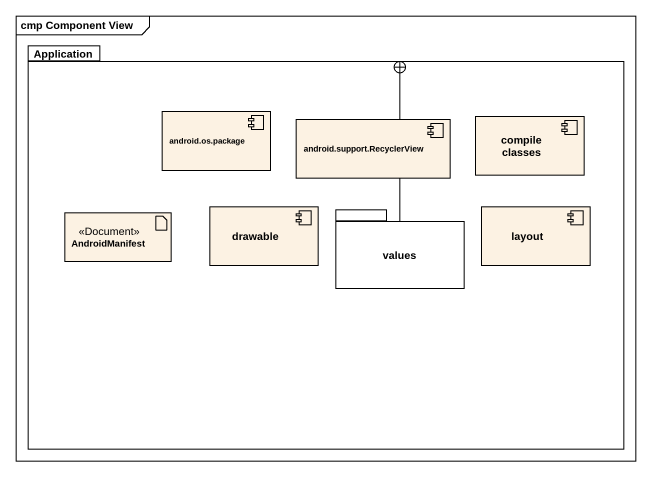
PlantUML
@startuml
mainframe cmp Component View
package Application {
  component "android.os.package" as android_os_package
  component "android.support.RecyclerView" as android_support_RecyclerView
  component "compile classes" as compile_classes
  artifact AndroidManifest <<Document>>
  component drawable
  package values {
  }
  component layout
}
values -left-+ Application
@enduml
